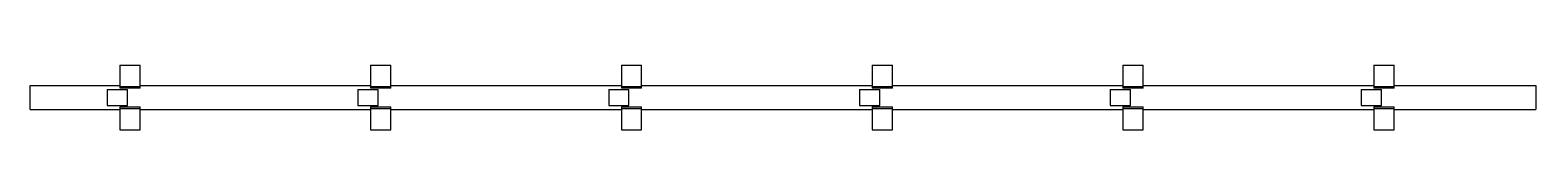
# Model space of a CAD drawing. Header units: millimetres. Extents: x -185 to 2787, y -64 to 64.
import ezdxf

# ---------------------------------------------------------------- set-up
doc = ezdxf.new("R2010")
doc.units = ezdxf.units.MM
doc.layers.add('KwikScaf Matrix', color=7, linetype='Continuous')

# ---------------------------------------------------------------- blocks, each defined once
blk = doc.blocks.new('2D Standard 3 Metre')
at = {"layer": 'KwikScaf Matrix', "color": 0, "extrusion": (0, 1, 0)}
for p, q in [((-8, 64), (-8, 59.5)), ((-8, 64), (32, 64)), ((-8, 59.5), (-8, 21.9)), ((32, 59.5), (32, 64)), ((32, 21.9), (32, 59.5)), ((487, 64), (487, 59.5)), ((487, 64), (527, 64)), ((487, 59.5), (487, 21.9)), ((527, 59.5), (527, 64)), ((527, 21.9), (527, 59.5)), ((982, 64), (982, 59.5)), ((982, 64), (1022, 64)), ((982, 59.5), (982, 21.9)), ((1022, 59.5), (1022, 64)), ((1022, 21.9), (1022, 59.5)), ((1477, 64), (1477, 59.5)), ((1477, 64), (1517, 64)), ((1477, 59.5), (1477, 21.9)), ((1517, 59.5), (1517, 64)), ((1517, 21.9), (1517, 59.5)), ((1972, 64), (1972, 59.5)), ((1972, 64), (2012, 64)), ((1972, 59.5), (1972, 21.9)), ((2012, 59.5), (2012, 64)), ((2012, 21.9), (2012, 59.5)), ((2467, 64), (2467, 59.5)), ((2467, 64), (2507, 64)), ((2467, 59.5), (2467, 21.9)), ((2507, 59.5), (2507, 64)), ((2507, 21.9), (2507, 59.5)), ((-185, -24), (-185, 24)), ((-185, 24), (-8, 24)), ((-33, 15.7), (7, 15.7)), ((-33, 15.7), (-33, 5.8)), ((-33, 5.8), (-33, -5.8)), ((-8, 21.9), (32, 21.9)), ((-8, 21.9), (-8, 18.2)), ((32, 18.2), (-8, 18.2)), ((7, 5.8), (7, 15.7)), ((7, -5.8), (7, 5.8)), ((32, 24), (487, 24)), ((32, 18.2), (32, 21.9)), ((462, 15.7), (462, 5.8)), ((462, 15.7), (502, 15.7)), ((462, 5.8), (462, -5.8)), ((487, 21.9), (527, 21.9)), ((487, 21.9), (487, 18.2)), ((527, 18.2), (487, 18.2)), ((502, 5.8), (502, 15.7)), ((502, -5.8), (502, 5.8)), ((527, 24), (982, 24)), ((527, 18.2), (527, 21.9)), ((957, 15.7), (997, 15.7)), ((957, 15.7), (957, 5.8)), ((957, 5.8), (957, -5.8)), ((982, 21.9), (1022, 21.9)), ((982, 21.9), (982, 18.2)), ((1022, 18.2), (982, 18.2)), ((997, 5.8), (997, 15.7)), ((997, -5.8), (997, 5.8)), ((1022, 24), (1477, 24)), ((1022, 18.2), (1022, 21.9)), ((1452, 15.7), (1492, 15.7)), ((1452, 15.7), (1452, 5.8)), ((1452, 5.8), (1452, -5.8)), ((1477, 21.9), (1517, 21.9)), ((1477, 21.9), (1477, 18.2)), ((1517, 18.2), (1477, 18.2)), ((1492, 5.8), (1492, 15.7)), ((1492, -5.8), (1492, 5.8)), ((1517, 24), (1972, 24)), ((1517, 18.2), (1517, 21.9)), ((1947, 15.7), (1987, 15.7)), ((1947, 15.7), (1947, 5.8)), ((1947, 5.8), (1947, -5.8)), ((1972, 21.9), (2012, 21.9)), ((1972, 21.9), (1972, 18.2)), ((2012, 18.2), (1972, 18.2)), ((1987, 5.8), (1987, 15.7)), ((1987, -5.8), (1987, 5.8)), ((2012, 24), (2467, 24)), ((2012, 18.2), (2012, 21.9)), ((2442, 15.7), (2442, 5.8)), ((2442, 15.7), (2482, 15.7)), ((2442, 5.8), (2442, -5.8)), ((2467, 21.9), (2507, 21.9)), ((2467, 21.9), (2467, 18.2)), ((2507, 18.2), (2467, 18.2)), ((2482, 5.8), (2482, 15.7)), ((2482, -5.8), (2482, 5.8)), ((2507, 24), (2787, 24)), ((2507, 18.2), (2507, 21.9)), ((2787, 24), (2787, -24)), ((-185, -24), (-8, -24)), ((-33, -5.8), (-33, -15.7)), ((-33, -15.7), (7, -15.7)), ((-8, -18.2), (32, -18.2)), ((-8, -18.2), (-8, -21.9)), ((-8, -21.9), (-8, -59.5)), ((-8, -21.9), (32, -21.9)), ((7, -15.7), (7, -5.8)), ((32, -21.9), (32, -18.2)), ((32, -59.5), (32, -21.9)), ((32, -24), (487, -24)), ((462, -5.8), (462, -15.7)), ((462, -15.7), (502, -15.7)), ((487, -18.2), (527, -18.2)), ((487, -18.2), (487, -21.9)), ((487, -21.9), (487, -59.5)), ((487, -21.9), (527, -21.9)), ((502, -15.7), (502, -5.8)), ((527, -21.9), (527, -18.2)), ((527, -59.5), (527, -21.9)), ((527, -24), (982, -24)), ((957, -5.8), (957, -15.7)), ((957, -15.7), (997, -15.7)), ((982, -18.2), (1022, -18.2)), ((982, -18.2), (982, -21.9)), ((982, -21.9), (982, -59.5)), ((982, -21.9), (1022, -21.9)), ((997, -15.7), (997, -5.8)), ((1022, -21.9), (1022, -18.2)), ((1022, -59.5), (1022, -21.9)), ((1022, -24), (1477, -24)), ((1452, -5.8), (1452, -15.7)), ((1452, -15.7), (1492, -15.7)), ((1477, -18.2), (1517, -18.2)), ((1477, -18.2), (1477, -21.9)), ((1477, -21.9), (1477, -59.5)), ((1477, -21.9), (1517, -21.9)), ((1492, -15.7), (1492, -5.8)), ((1517, -21.9), (1517, -18.2)), ((1517, -59.5), (1517, -21.9)), ((1517, -24), (1972, -24)), ((1947, -5.8), (1947, -15.7)), ((1947, -15.7), (1987, -15.7)), ((1972, -18.2), (2012, -18.2)), ((1972, -18.2), (1972, -21.9)), ((1972, -21.9), (1972, -59.5)), ((1972, -21.9), (2012, -21.9)), ((1987, -15.7), (1987, -5.8)), ((2012, -21.9), (2012, -18.2)), ((2012, -59.5), (2012, -21.9)), ((2012, -24), (2467, -24)), ((2442, -5.8), (2442, -15.7)), ((2442, -15.7), (2482, -15.7)), ((2467, -18.2), (2507, -18.2)), ((2467, -18.2), (2467, -21.9)), ((2467, -21.9), (2467, -59.5)), ((2467, -21.9), (2507, -21.9)), ((2482, -15.7), (2482, -5.8)), ((2507, -21.9), (2507, -18.2)), ((2507, -59.5), (2507, -21.9)), ((2507, -24), (2787, -24)), ((-8, -59.5), (-8, -64)), ((-8, -64), (32, -64)), ((32, -64), (32, -59.5)), ((487, -59.5), (487, -64)), ((487, -64), (527, -64)), ((527, -64), (527, -59.5)), ((982, -59.5), (982, -64)), ((982, -64), (1022, -64)), ((1022, -64), (1022, -59.5)), ((1477, -59.5), (1477, -64)), ((1477, -64), (1517, -64)), ((1517, -64), (1517, -59.5)), ((1972, -59.5), (1972, -64)), ((1972, -64), (2012, -64)), ((2012, -64), (2012, -59.5)), ((2467, -59.5), (2467, -64)), ((2467, -64), (2507, -64)), ((2507, -64), (2507, -59.5))]:
    blk.add_line(p, q, dxfattribs=at)

msp = doc.modelspace()

# ---------------------------------------------------------------- block references
msp.add_blockref('2D Standard 3 Metre', (0, 0))

doc.saveas('drawing.dxf')
